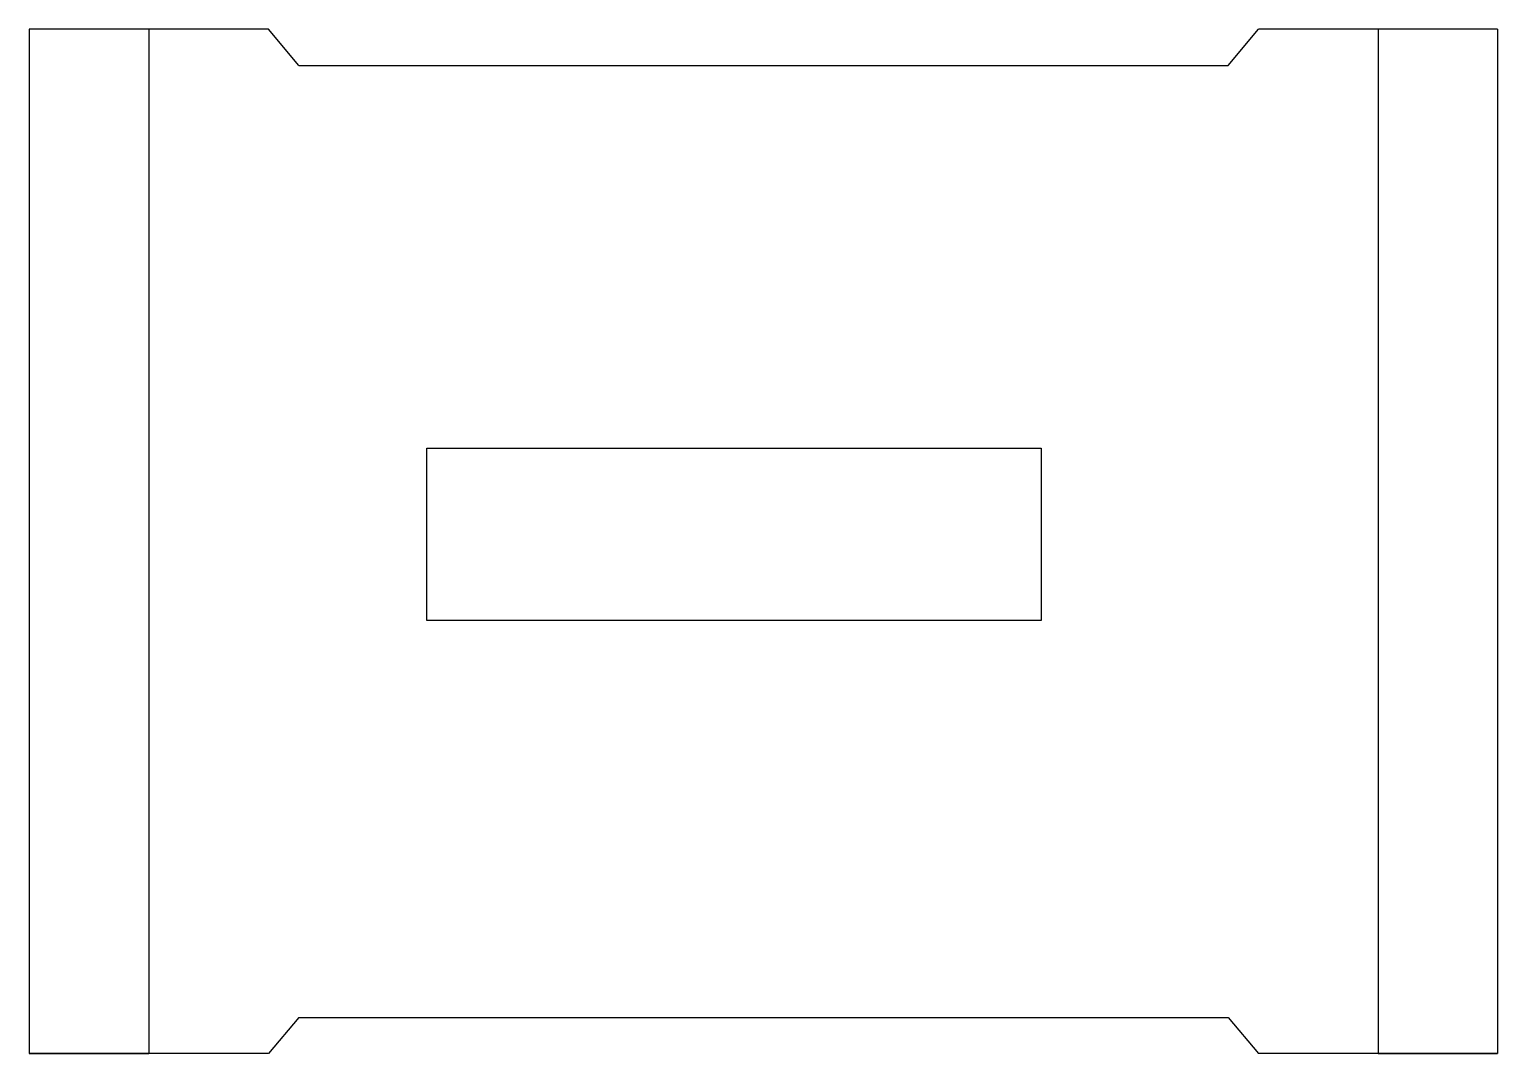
# Model space of a CAD drawing. Header units: millimetres. Extents: x 197448 to 198738, y -43357 to -42457.
import ezdxf

# ---------------------------------------------------------------- set-up
doc = ezdxf.new("R2010")
doc.units = ezdxf.units.MM
doc.header["$LTSCALE"] = 0.5
doc.layers.add('CONEXOES', color=7, linetype='Continuous')
doc.layers.add('Contorno', color=3, linetype='Continuous')

# ---------------------------------------------------------------- blocks, each defined once
blk = doc.blocks.new('luva')
at = {"layer": 'Contorno'}
for p, q in [((-215, -150), (-215, 150)), ((-180, 150), (-215, 150)), ((-215, 150), (-145, 150)), ((-180, -150), (-180, 150)), ((-136.06, 139.39), (-145, 150)), ((136.06, 139.39), (145, 150)), ((145, 150), (215, 150)), ((180, -150), (180, 150)), ((215, 150), (180, 150)), ((215, -150), (215, 150)), ((136.06, 139.39), (-136.06, 139.39)), ((-136.06, -139.39), (-145, -150)), ((136.06, -139.39), (-136.06, -139.39)), ((136.06, -139.39), (145, -150)), ((-215, -150), (-145, -150)), ((145, -150), (215, -150))]:
    blk.add_line(p, q, dxfattribs=at)

msp = doc.modelspace()

# ---------------------------------------------------------------- linework, layer by layer
at = {"layer": 'Contorno'}
msp.add_lwpolyline([(197797.2, -42824.7), (198337.2, -42824.7), (198337.2, -42976.3), (197797.2, -42976.3)], close=True, dxfattribs=at)

# ---------------------------------------------------------------- block references
at = {"layer": 'CONEXOES', "xscale": 3, "yscale": 3, "zscale": 3, "rotation": 180}
msp.add_blockref('luva', (198093.1, -42906.8), dxfattribs=at)

doc.saveas('drawing.dxf')
